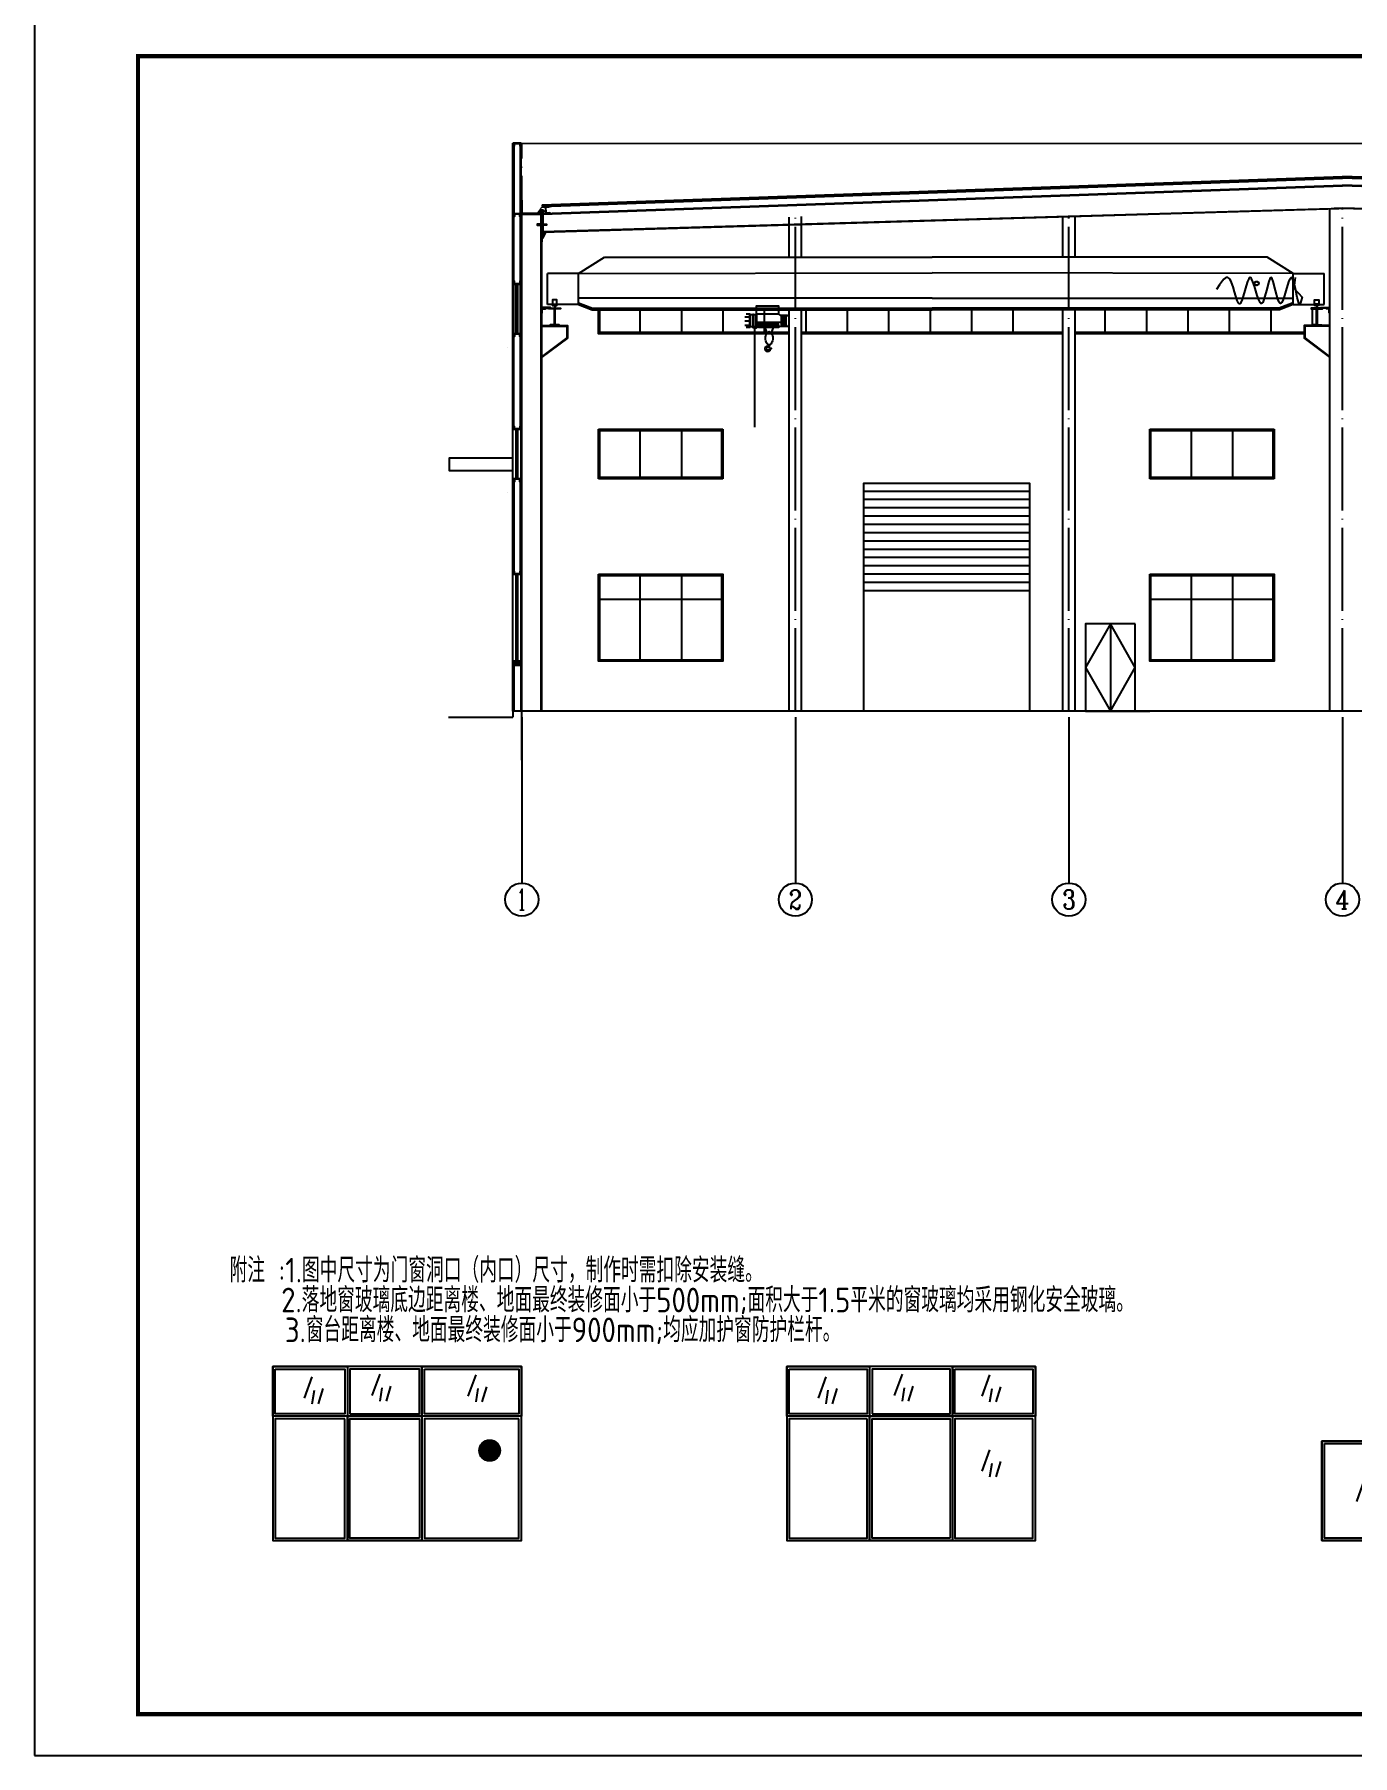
# Model space of a CAD drawing. Extents: x 185245 to 2288779, y -19957 to 815000.
# Drawn here: x 1962998 to 1994803, y 324963 to 366488 of the extents above; entities that cross this region are included whole.
import ezdxf
from ezdxf.enums import TextEntityAlignment as Align

# ---------------------------------------------------------------- set-up
doc = ezdxf.new("R2010")
doc.units = 0
doc.header["$LTSCALE"] = 1000
doc.header["$MEASUREMENT"] = 0
doc.linetypes.add('DOTE', pattern=[2.42, 2, -0.2, 0.02, -0.2])
for name, color, linetype in [('AXIS', 3, 'Continuous'), ('AXIS_TEXT', 7, 'Continuous'), ('DOTE', 1, 'Continuous'), ('JC', 3, 'Continuous'), ('PUB_TITLE', 4, 'Continuous'), ('WALL', 9, 'Continuous'), ('WINDOW', 4, 'Continuous'), ('卫浴', 7, 'Continuous'), ('图层8', 30, 'Continuous'), ('天沟', 6, 'Continuous'), ('窗', 2, 'Continuous'), ('线', 150, 'Continuous'), ('雨棚', 6, 'Continuous')]:
    doc.layers.add(name, color=color, linetype=linetype)
doc.layers.add('钢架', color=7, linetype='Continuous', lineweight=25)
doc.styles.add('_TCH_AXIS', font='COMPLEX', dxfattribs={"bigfont": 'GBCBIG'})
doc.styles.add('COMPLEX', font='COMPLEX')
doc.styles.get("Standard").update_dxf_attribs({"font": 'gbenor.shx', "bigfont": 'gbcbig.shx'})

# ---------------------------------------------------------------- blocks, each defined once
blk = doc.blocks.new('TT')
at = {"layer": '图层8'}
for p, q in [((391101, -82693), (391185, -82686)), ((391114, -82852), (391101, -82693)), ((391105, -82697), (391181, -82691)), ((391117, -82848), (391105, -82697)), ((391197, -82846), (391114, -82852)), ((391193, -82842), (391117, -82848)), ((391181, -82691), (391183, -82713)), ((391183, -82713), (391187, -82713)), ((391183, -82713), (391183, -82713)), ((391185, -82686), (391187, -82713)), ((391191, -82819), (391191, -82819)), ((391191, -82819), (391195, -82819)), ((391191, -82819), (391193, -82842)), ((391195, -82819), (391197, -82846))]:
    blk.add_line(p, q, dxfattribs=at)
blk = doc.blocks.new('L100X80X8')
at = {"color": 6, "ltscale": 0.5}
for p, q in [((0, 0), (0, 320)), ((399, 0), (0, 0)), ((30, 80), (30, 288)), ((375, 30), (80, 30))]:
    blk.add_line(p, q, dxfattribs=at)
for centre, radius, start, end in [((-31, 260), 67.2, 24.71323, 62.48658), ((80, 80), 50, 180, 270), ((352, -13), 48.3, 15.43619, 62.57294)]:
    blk.add_arc(centre, radius, start, end, dxfattribs=at)
blk = doc.blocks.new('fda1')
h = blk.add_hatch(color=1)
edge = h.paths.add_edge_path()
edge.add_arc((1935320, 319805), 126, 0, 360)
at = {"color": 4}
for p, q in [((1933604, 320818), (1933604, 318718)), ((1934504, 320818), (1934504, 318718))]:
    blk.add_line(p, q, dxfattribs=at)
for points in [[(1935704, 320818), (1932704, 320818), (1932704, 318718), (1935704, 318718)], [(1932704, 320818), (1933604, 320818), (1933604, 320218), (1932704, 320218)], [(1932734, 320788), (1933574, 320788), (1933574, 320248), (1932734, 320248)], [(1933604, 320218), (1934504, 320218), (1934504, 320818), (1933604, 320818)], [(1933634, 320248), (1934474, 320248), (1934474, 320788), (1933634, 320788)], [(1934504, 320818), (1935704, 320818), (1935704, 320218), (1934504, 320218)], [(1934534, 320788), (1935674, 320788), (1935674, 320248), (1934534, 320248)], [(1933604, 320218), (1932704, 320218), (1932704, 318718), (1933604, 318718)], [(1933574, 320188), (1932734, 320188), (1932734, 318748), (1933574, 318748)], [(1934504, 318718), (1933604, 318718), (1933604, 320218), (1934504, 320218)], [(1934474, 318748), (1933634, 318748), (1933634, 320188), (1934474, 320188)], [(1935704, 320218), (1934504, 320218), (1934504, 318718), (1935704, 318718)], [(1935674, 320188), (1934534, 320188), (1934534, 318748), (1935674, 318748)]]:
    blk.add_lwpolyline(points, close=True, dxfattribs=at)
blk.add_circle((1935320, 319805, 0), 126)
at = {"layer": 'WINDOW', "color": 0}
for p, q in [((1933087, 320437, 0), (1933181, 320696, 0)), ((1933904, 320468, 0), (1933999, 320727, 0)), ((1934074, 320399, 0), (1934129, 320583, 0)), ((1935062, 320460, 0), (1935156, 320719, 0)), ((1935231, 320391, 0), (1935286, 320575, 0)), ((1933181, 320368, 0), (1933206, 320532, 0)), ((1933256, 320368, 0), (1933311, 320552, 0)), ((1933999, 320399, 0), (1934024, 320563, 0)), ((1935156, 320391, 0), (1935181, 320555, 0))]:
    blk.add_line(p, q, dxfattribs=at)
at = {"layer": '窗', "color": 142}
blk.add_line((1935704, 320218), (1932704, 320218), dxfattribs=at)
blk = doc.blocks.new('fasd3')
at = {"color": 4}
for p, q in [((1940517, 320818), (1940517, 318718)), ((1941517, 320818), (1941517, 318718))]:
    blk.add_line(p, q, dxfattribs=at)
for points in [[(1942517, 320818), (1939517, 320818), (1939517, 318718), (1942517, 318718)], [(1939517, 320818), (1940517, 320818), (1940517, 320218), (1939517, 320218)], [(1939547, 320788), (1940487, 320788), (1940487, 320248), (1939547, 320248)], [(1940517, 320218), (1941517, 320218), (1941517, 320818), (1940517, 320818)], [(1940547, 320248), (1941487, 320248), (1941487, 320788), (1940547, 320788)], [(1941517, 320818), (1942517, 320818), (1942517, 320218), (1941517, 320218)], [(1941547, 320788), (1942487, 320788), (1942487, 320248), (1941547, 320248)], [(1940517, 320218), (1939517, 320218), (1939517, 318718), (1940517, 318718)], [(1940487, 320188), (1939547, 320188), (1939547, 318748), (1940487, 318748)], [(1941517, 318718), (1940517, 318718), (1940517, 320218), (1941517, 320218)], [(1941487, 318748), (1940547, 318748), (1940547, 320188), (1941487, 320188)], [(1942517, 320218), (1941517, 320218), (1941517, 318718), (1942517, 318718)], [(1942487, 320188), (1941547, 320188), (1941547, 318748), (1942487, 318748)]]:
    blk.add_lwpolyline(points, close=True, dxfattribs=at)
at = {"layer": 'WINDOW', "color": 0}
for p, q in [((1939900, 320437, 0), (1939994, 320696, 0)), ((1940817, 320468, 0), (1940912, 320727, 0)), ((1940987, 320399, 0), (1941042, 320583, 0)), ((1941875, 320460, 0), (1941969, 320719, 0)), ((1942044, 320391, 0), (1942099, 320575, 0)), ((1939994, 320368, 0), (1940019, 320532, 0)), ((1940069, 320368, 0), (1940124, 320552, 0)), ((1940912, 320399, 0), (1940937, 320563, 0)), ((1941969, 320391, 0), (1941994, 320555, 0)), ((1941875, 319556, 0), (1941969, 319815, 0)), ((1941969, 319486, 0), (1941994, 319651, 0)), ((1942044, 319486, 0), (1942099, 319671, 0))]:
    blk.add_line(p, q, dxfattribs=at)
at = {"layer": '窗', "color": 142}
blk.add_line((1942517, 320218), (1939517, 320218), dxfattribs=at)
blk = doc.blocks.new('FAS1')
at = {"color": 4}
for p, q in [((1946033, 319920), (1946033, 318720)), ((1947033, 319920), (1947033, 318720))]:
    blk.add_line(p, q, dxfattribs=at)
for points in [[(1945033, 319920), (1946033, 319920), (1946033, 318720), (1945033, 318720)], [(1945063, 319890), (1946003, 319890), (1946003, 318750), (1945063, 318750)], [(1946033, 318720), (1947033, 318720), (1947033, 319920), (1946033, 319920)], [(1946063, 318750), (1947003, 318750), (1947003, 319890), (1946063, 319890)], [(1947033, 319920), (1948033, 319920), (1948033, 318720), (1947033, 318720)], [(1947063, 319890), (1948003, 319890), (1948003, 318750), (1947063, 318750)]]:
    blk.add_lwpolyline(points, close=True, dxfattribs=at)
at = {"layer": 'WINDOW', "color": 0}
for p, q in [((1945453, 319191, 0), (1945547, 319450, 0)), ((1946526, 319241, 0), (1946621, 319500, 0)), ((1946621, 319171, 0), (1946646, 319336, 0)), ((1946696, 319171, 0), (1946751, 319356, 0)), ((1947400, 319254, 0), (1947495, 319512, 0)), ((1947495, 319184, 0), (1947520, 319348, 0)), ((1947570, 319184, 0), (1947624, 319368, 0)), ((1945547, 319121, 0), (1945572, 319286, 0)), ((1945622, 319121, 0), (1945677, 319306, 0))]:
    blk.add_line(p, q, dxfattribs=at)
at = {"layer": '窗', "color": 4}
blk.add_lwpolyline([(1948033, 319920), (1945033, 319920), (1945033, 318720), (1948033, 318720)], close=True, dxfattribs=at)
blk = doc.blocks.new('_AXISO')
blk.add_circle((0, 0), 0.5)
at = {"layer": 'AXIS_TEXT', "style": 'COMPLEX', "width": 1.041667}
blk.add_attdef('A', text='', height=0.56, dxfattribs=at).set_placement((-0.25, -0.28), (0.25, -0.28), align=Align.FIT)

msp = doc.modelspace()

# ---------------------------------------------------------------- hatches: boundary and pattern name
at = {"linetype": 'Continuous'}
h = msp.add_hatch(color=3, dxfattribs=at)
h.paths.add_polyline_path([(1975440.9, 359878), (1975440.9, 359858), (1975430.9, 359858), (1975430.9, 359878)])
h.paths.add_polyline_path([(1975440.9, 359898), (1975440.9, 359878), (1975430.9, 359878), (1975430.9, 359898)])
h.paths.add_polyline_path([(1975430.9, 359898), (1975430.9, 359878), (1975420.9, 359878), (1975420.9, 359898)])
h.paths.add_polyline_path([(1975430.9, 359878), (1975430.9, 359858), (1975420.9, 359858), (1975420.9, 359878)])
h = msp.add_hatch(color=3, dxfattribs=at)
h.paths.add_polyline_path([(1975440.9, 359878), (1975440.9, 359898), (1975430.9, 359898), (1975430.9, 359878)])
h.paths.add_polyline_path([(1975440.9, 359858), (1975440.9, 359878), (1975430.9, 359878), (1975430.9, 359858)])
h.paths.add_polyline_path([(1975430.9, 359858), (1975430.9, 359878), (1975420.9, 359878), (1975420.9, 359858)])
h.paths.add_polyline_path([(1975430.9, 359878), (1975430.9, 359898), (1975420.9, 359898), (1975420.9, 359878)])
h = msp.add_hatch(color=3, dxfattribs=at)
h.paths.add_polyline_path([(1975440.9, 359878), (1975440.9, 359858), (1975430.9, 359858), (1975430.9, 359878)])
h.paths.add_polyline_path([(1975440.9, 359898), (1975440.9, 359878), (1975430.9, 359878), (1975430.9, 359898)])
h.paths.add_polyline_path([(1975430.9, 359898), (1975430.9, 359878), (1975420.9, 359878), (1975420.9, 359898)])
h.paths.add_polyline_path([(1975430.9, 359878), (1975430.9, 359858), (1975420.9, 359858), (1975420.9, 359878)])
h = msp.add_hatch(color=3, dxfattribs=at)
h.paths.add_polyline_path([(1975440.9, 359878), (1975440.9, 359898), (1975430.9, 359898), (1975430.9, 359878)])
h.paths.add_polyline_path([(1975440.9, 359858), (1975440.9, 359878), (1975430.9, 359878), (1975430.9, 359858)])
h.paths.add_polyline_path([(1975430.9, 359858), (1975430.9, 359878), (1975420.9, 359878), (1975420.9, 359858)])
h.paths.add_polyline_path([(1975430.9, 359878), (1975430.9, 359898), (1975420.9, 359898), (1975420.9, 359878)])
h = msp.add_hatch(color=3, dxfattribs=at)
h.paths.add_polyline_path([(1994050.7, 359878), (1994050.7, 359858), (1994060.7, 359858), (1994060.7, 359878)])
h.paths.add_polyline_path([(1994050.7, 359898), (1994050.7, 359878), (1994060.7, 359878), (1994060.7, 359898)])
h.paths.add_polyline_path([(1994060.7, 359898), (1994060.7, 359878), (1994070.7, 359878), (1994070.7, 359898)])
h.paths.add_polyline_path([(1994060.7, 359878), (1994060.7, 359858), (1994070.7, 359858), (1994070.7, 359878)])
h = msp.add_hatch(color=3, dxfattribs=at)
h.paths.add_polyline_path([(1994050.7, 359878), (1994050.7, 359898), (1994060.7, 359898), (1994060.7, 359878)])
h.paths.add_polyline_path([(1994050.7, 359858), (1994050.7, 359878), (1994060.7, 359878), (1994060.7, 359858)])
h.paths.add_polyline_path([(1994060.7, 359858), (1994060.7, 359878), (1994070.7, 359878), (1994070.7, 359858)])
h.paths.add_polyline_path([(1994060.7, 359878), (1994060.7, 359898), (1994070.7, 359898), (1994070.7, 359878)])
h = msp.add_hatch(color=3, dxfattribs=at)
h.paths.add_polyline_path([(1994050.7, 359878), (1994050.7, 359858), (1994060.7, 359858), (1994060.7, 359878)])
h.paths.add_polyline_path([(1994050.7, 359898), (1994050.7, 359878), (1994060.7, 359878), (1994060.7, 359898)])
h.paths.add_polyline_path([(1994060.7, 359898), (1994060.7, 359878), (1994070.7, 359878), (1994070.7, 359898)])
h.paths.add_polyline_path([(1994060.7, 359878), (1994060.7, 359858), (1994070.7, 359858), (1994070.7, 359878)])
h = msp.add_hatch(color=3, dxfattribs=at)
h.paths.add_polyline_path([(1994050.7, 359878), (1994050.7, 359898), (1994060.7, 359898), (1994060.7, 359878)])
h.paths.add_polyline_path([(1994050.7, 359858), (1994050.7, 359878), (1994060.7, 359878), (1994060.7, 359858)])
h.paths.add_polyline_path([(1994060.7, 359858), (1994060.7, 359878), (1994070.7, 359878), (1994070.7, 359858)])
h.paths.add_polyline_path([(1994060.7, 359878), (1994060.7, 359898), (1994070.7, 359898), (1994070.7, 359878)])
msp.add_hatch(color=256).paths.add_polyline_path([(1974542.8, 351364), (1974742.8, 351364), (1974742.8, 351263.3), (1974542.8, 351263.3)])
at = {"layer": '线'}
h = msp.add_hatch(color=0, dxfattribs=at)
h.paths.add_polyline_path([(1975242.8, 362202.8), (1975242.8, 362214.8), (1975222.8, 362214.8), (1975222.8, 362202.8)])
h.paths.add_polyline_path([(1975262.8, 362202.8), (1975262.8, 362214.8), (1975242.8, 362214.8), (1975242.8, 362202.8)])
h.paths.add_polyline_path([(1975242.8, 362202.8), (1975242.8, 362190.9), (1975262.8, 362190.9), (1975262.8, 362202.8)])
h.paths.add_polyline_path([(1975242.8, 362190.9), (1975242.8, 362202.8), (1975222.8, 362202.8), (1975222.8, 362190.9)])
h = msp.add_hatch(color=0, dxfattribs=at)
h.paths.add_polyline_path([(1975242.8, 362080), (1975242.8, 362092), (1975222.8, 362092), (1975222.8, 362080)])
h.paths.add_polyline_path([(1975262.8, 362080), (1975262.8, 362092), (1975242.8, 362092), (1975242.8, 362080)])
h.paths.add_polyline_path([(1975242.8, 362080), (1975242.8, 362068.1), (1975262.8, 362068.1), (1975262.8, 362080)])
h.paths.add_polyline_path([(1975242.8, 362068.1), (1975242.8, 362080), (1975222.8, 362080), (1975222.8, 362068.1)])
h = msp.add_hatch(color=0, dxfattribs=at)
h.paths.add_polyline_path([(1975242.8, 361925.8), (1975242.8, 361937.7), (1975222.8, 361937.7), (1975222.8, 361925.8)])
h.paths.add_polyline_path([(1975262.8, 361925.8), (1975262.8, 361937.7), (1975242.8, 361937.7), (1975242.8, 361925.8)])
h.paths.add_polyline_path([(1975242.8, 361925.8), (1975242.8, 361913.8), (1975262.8, 361913.8), (1975262.8, 361925.8)])
h.paths.add_polyline_path([(1975242.8, 361913.8), (1975242.8, 361925.8), (1975222.8, 361925.8), (1975222.8, 361913.8)])
h = msp.add_hatch(color=0, dxfattribs=at)
h.paths.add_polyline_path([(1975242.8, 361780.7), (1975242.8, 361792.7), (1975222.8, 361792.7), (1975222.8, 361780.7)])
h.paths.add_polyline_path([(1975262.8, 361780.7), (1975262.8, 361792.7), (1975242.8, 361792.7), (1975242.8, 361780.7)])
h.paths.add_polyline_path([(1975242.8, 361780.7), (1975242.8, 361768.8), (1975262.8, 361768.8), (1975262.8, 361780.7)])
h.paths.add_polyline_path([(1975242.8, 361768.8), (1975242.8, 361780.7), (1975222.8, 361780.7), (1975222.8, 361768.8)])
h = msp.add_hatch(color=0, dxfattribs=at)
h.paths.add_polyline_path([(1975242.8, 361625), (1975242.8, 361637), (1975222.8, 361637), (1975222.8, 361625)])
h.paths.add_polyline_path([(1975262.8, 361625), (1975262.8, 361637), (1975242.8, 361637), (1975242.8, 361625)])
h.paths.add_polyline_path([(1975242.8, 361625), (1975242.8, 361613), (1975262.8, 361613), (1975262.8, 361625)])
h.paths.add_polyline_path([(1975242.8, 361613), (1975242.8, 361625), (1975222.8, 361625), (1975222.8, 361613)])

# ---------------------------------------------------------------- linework, layer by layer
for p, q in [((1975247.7, 362375.5), (1994557.8, 363060)), ((1975250.6, 362335.6), (1994557.8, 363019.9)), ((2013867.9, 362371), (1994557.8, 363060)), ((2013867.9, 362331), (1994557.8, 363019.9)), ((1975262.8, 362166), (1994557.8, 362849.5)), ((1975263.9, 362151.1), (1994557.8, 362834.4)), ((2013852.8, 362147), (1994557.8, 362849.5)), ((2013852.8, 362132), (1994557.8, 362834.4)), ((1975261.6, 361729.5), (1994557.8, 362298.4)), ((1975262.8, 361714.6), (1994747.7, 362292.8)), ((2013852.8, 361697.9), (1994367.9, 362292.8)), ((2013852.8, 361713), (1994557.8, 362298.4)), ((1976124, 360722), (1976752.4, 361116.4)), ((1976752.4, 361116.4), (1984657.8, 361116.6)), ((1992739.2, 361116.4), (1984657.8, 361116.6)), ((1993367.6, 360722), (1992739.2, 361116.4)), ((1976124, 360722), (1975377.2, 360722)), ((1976124, 360722), (1984657.8, 360731.8)), ((1993367.6, 360722), (1984657.8, 360731.8)), ((1993367.6, 360722), (1994114.4, 360722)), ((1975500.7, 359968), (1975377.2, 359968)), ((1975430.9, 359860), (1975430.9, 359896)), ((1976124, 359968), (1975606.3, 359968)), ((1976124, 360009.8), (1976461.2, 359879.6)), ((1976124, 359968), (1976455.2, 359839.6)), ((1976455.2, 359839.6), (1984657.8, 359839.8)), ((1976461.2, 359879.6), (1984657.8, 359879.8)), ((1993030.4, 359879.6), (1984657.8, 359879.8)), ((1993036.4, 359839.6), (1984657.8, 359839.8)), ((1993367.6, 360009.8), (1993030.4, 359879.6)), ((1993367.6, 359968), (1993036.4, 359839.6)), ((1993367.6, 359968), (1993885.3, 359968)), ((1993990.9, 359968), (1994114.4, 359968)), ((1994060.7, 359860), (1994060.7, 359896))]:
    msp.add_line(p, q)
at = {"color": 7}
for p, q in [((1975377.2, 359968), (1975377.2, 360722)), ((1976124, 359968), (1976124, 360722)), ((1993367.6, 359968), (1993367.6, 360722)), ((1994114.4, 359968), (1994114.4, 360722)), ((1984657.8, 360125.8), (1976124, 360125.8)), ((1984657.8, 360125.8), (1993367.6, 360125.8)), ((1975525.3, 359980.5), (1975581.6, 359980.5)), ((1975525.3, 359945.8), (1975525.3, 359980.5)), ((1975530.9, 359958.4), (1975530.9, 359980.5)), ((1975533.2, 359961.1), (1975530.9, 359958.4)), ((1975530.9, 359958.4), (1975532.4, 359955.3)), ((1975532.4, 359955.3), (1975543.8, 359954.8)), ((1975533.2, 359961.1), (1975547.9, 359966.7)), ((1975535.3, 359891.6), (1975533.2, 359888)), ((1975533.2, 359888), (1975573.2, 359888)), ((1975548.7, 359893.7), (1975535.3, 359891.6)), ((1975543.8, 359954.8), (1975550.2, 359953)), ((1975547.9, 359966.7), (1975553.5, 359968)), ((1975550.7, 359897.5), (1975548.7, 359893.7)), ((1975550.2, 359953), (1975550.7, 359947.5)), ((1975550.7, 359947.5), (1975550.7, 359897.5)), ((1975554, 359968), (1975554, 359980.5)), ((1975559.5, 359966.7), (1975554, 359968)), ((1975556.2, 359953), (1975555.7, 359947.5)), ((1975555.7, 359947.5), (1975555.8, 359897.5)), ((1975555.8, 359897.5), (1975557.8, 359893.7)), ((1975562.6, 359954.8), (1975556.2, 359953)), ((1975557.8, 359893.7), (1975571.2, 359891.6)), ((1975573.2, 359961.1), (1975559.5, 359966.7)), ((1975574, 359955.3), (1975562.6, 359954.8)), ((1975571.2, 359891.6), (1975573.2, 359888)), ((1975573.2, 359961.1), (1975575.5, 359958.4)), ((1975575.5, 359958.4), (1975574, 359955.3)), ((1975575.5, 359958.4), (1975575.5, 359980.5)), ((1975581.6, 359945.8), (1975581.6, 359980.5)), ((1980136.5, 359678.2), (1980252.5, 359678.2)), ((1980264.7, 359735.8), (1980170.3, 359735.8)), ((1980252.5, 359735.8), (1980252.5, 359415.6)), ((1980264.7, 359735.8), (1980264.7, 359415.6)), ((1980328.1, 359718.7), (1980264.7, 359718.7)), ((1980328.1, 359725.6), (1980328.1, 359425.9)), ((1980348.6, 359725.6), (1980348.6, 359425.9)), ((1980401.7, 359718.7), (1980348.6, 359718.7)), ((1980401.7, 359735.8), (1980401.7, 359415.6)), ((1980951.7, 359735.8), (1980401.7, 359735.8)), ((1980422.2, 359735.8), (1980422.2, 359415.6)), ((1980951.7, 359735.8), (1981000.8, 359702.8)), ((1981166.6, 359702.8), (1981000.8, 359702.8)), ((1981125.8, 359685), (1981000.8, 359685)), ((1981125.8, 359653.7), (1981000.8, 359653.7)), ((1981125.8, 359617.7), (1981000.8, 359617.7)), ((1981125.8, 359702.8), (1981125.8, 359448.7)), ((1981205, 359487.1), (1981205, 359664.4)), ((1993966.3, 359980.5), (1993910, 359980.5)), ((1993910, 359945.8), (1993910, 359980.5)), ((1993916.1, 359958.4), (1993916.1, 359980.5)), ((1993918.4, 359961.1), (1993916.1, 359958.4)), ((1993916.1, 359958.4), (1993917.6, 359955.3)), ((1993917.6, 359955.3), (1993929, 359954.8)), ((1993918.4, 359961.1), (1993932.1, 359966.7)), ((1993920.4, 359891.6), (1993918.4, 359888)), ((1993958.4, 359888), (1993918.4, 359888)), ((1993933.8, 359893.7), (1993920.4, 359891.6)), ((1993929, 359954.8), (1993935.4, 359953)), ((1993932.1, 359966.7), (1993937.6, 359968)), ((1993935.9, 359897.5), (1993933.8, 359893.7)), ((1993935.4, 359953), (1993935.9, 359947.5)), ((1993935.9, 359947.5), (1993935.9, 359897.5)), ((1993937.6, 359968), (1993937.6, 359980.5)), ((1993943.7, 359966.7), (1993938.1, 359968)), ((1993941.4, 359953), (1993940.9, 359947.5)), ((1993940.9, 359947.5), (1993940.9, 359897.5)), ((1993940.9, 359897.5), (1993942.9, 359893.7)), ((1993947.8, 359954.8), (1993941.4, 359953)), ((1993942.9, 359893.7), (1993956.4, 359891.6)), ((1993958.4, 359961.1), (1993943.7, 359966.7)), ((1993959.2, 359955.3), (1993947.8, 359954.8)), ((1993956.4, 359891.6), (1993958.4, 359888)), ((1993958.4, 359961.1), (1993960.7, 359958.4)), ((1993960.7, 359958.4), (1993959.2, 359955.3)), ((1993960.7, 359958.4), (1993960.7, 359980.5)), ((1993966.3, 359945.8), (1993966.3, 359980.5)), ((1980136.5, 359575.7), (1980252.5, 359575.7)), ((1980136.5, 359473.2), (1980252.5, 359473.2)), ((1980264.7, 359415.6), (1980170.3, 359415.6)), ((1980328.1, 359432.8), (1980264.7, 359432.8)), ((1980401.7, 359432.8), (1980348.6, 359432.8)), ((1981000.8, 359538.1), (1980422.2, 359538.1)), ((1980471.3, 359415.6), (1980422.2, 359448.7)), ((1980951.7, 359415.6), (1980471.3, 359415.6)), ((1980951.7, 359415.6), (1981000.8, 359448.7)), ((1981125.8, 359600.5), (1981000.8, 359600.5)), ((1981125.8, 359559.8), (1981000.8, 359559.8)), ((1981125.8, 359523.8), (1981000.8, 359523.8)), ((1981125.8, 359506.6), (1981000.8, 359506.6)), ((1981125.8, 359465.9), (1981000.8, 359465.9)), ((1981000.8, 359448.7), (1981166.6, 359448.7))]:
    msp.add_line(p, q, dxfattribs=at)
at = {"color": 3}
for p, q in [((1975430.9, 359847.7), (1975430.9, 359908.3)), ((1975430.9, 359908.3), (1975430.9, 359847.7)), ((1975430.9, 359847.7), (1975430.9, 359908.3)), ((1975430.9, 359908.3), (1975430.9, 359847.7)), ((1994060.7, 359847.7), (1994060.7, 359908.3)), ((1994060.7, 359908.3), (1994060.7, 359847.7)), ((1994060.7, 359847.7), (1994060.7, 359908.3)), ((1994060.7, 359908.3), (1994060.7, 359847.7))]:
    msp.add_line(p, q, dxfattribs=at)
at = {"color": 5}
for p, q in [((1980375.1, 359432.8), (1980375.1, 357008.9)), ((1980625, 359415.6), (1980671.4, 359285.9)), ((1980822.8, 359415.6), (1980776.3, 359285.9))]:
    msp.add_line(p, q, dxfattribs=at)
for points in [[(1975247.7, 362375.5), (1975250.6, 362335.6)], [(1975242.8, 359449), (1975841.9, 359449), (1975841.9, 359169.2), (1975233.8, 358712.2)], [(1975242.8, 359464), (1975856.9, 359464), (1975856.9, 359161.7), (1975242.8, 358700.2)], [(1994248.8, 359464), (1993634.7, 359464), (1993634.7, 359161.7), (1994248.8, 358700.2)], [(1994248.8, 359449), (1993649.7, 359449), (1993649.7, 359169.2), (1994257.8, 358712.2)], [(1988357.8, 350164), (1989907.8, 350164)]]:
    msp.add_lwpolyline(points)
msp.add_lwpolyline([(1993416.9, 360620.2), (1993381.4, 360363.7), (1993583.6, 360148.2), (1993565.2, 360068.6), (1993546.6, 360014.7), (1993537.1, 359999), (1993527.5, 359991.6), (1993517.8, 359993.1), (1993508, 360004.3), (1993487.7, 360056.5), (1993466.7, 360139.3), (1993422.3, 360349.7), (1993398.6, 360453.8), (1993373.8, 360541.4), (1993347.8, 360600.8), (1993334.3, 360616.2), (1993320.5, 360620.2), (1993305.6, 360611), (1993290.3, 360589.5), (1993258.9, 360516.6), (1993193.5, 360301.5), (1993160.2, 360188.3), (1993126.9, 360090.4), (1993093.9, 360022.2), (1993077.7, 360003.8), (1993061.7, 359998.3), (1993046.2, 360006.6), (1993030.9, 360027.2), (1993000.9, 360098.6), (1992943.1, 360311.7), (1992887.5, 360523.5), (1992860.1, 360593.4), (1992846.5, 360613.1), (1992833, 360620.2), (1992819.3, 360613.5), (1992805.7, 360594), (1992778.3, 360524), (1992722.7, 360310.2), (1992665.1, 360094.4), (1992635.2, 360021.9), (1992619.9, 360000.8), (1992604.3, 359992.3), (1992588.1, 359997.8), (1992571.6, 360016.5), (1992537.9, 360086), (1992503.6, 360186), (1992468.8, 360301.4), (1992433.8, 360417.5), (1992398.9, 360519.3), (1992364.2, 360591.8), (1992347, 360612.5), (1992329.9, 360620.2), (1992313.2, 360613.9), (1992296.6, 360594.8), (1992264, 360525.3), (1992232, 360426.1), (1992200.6, 360311.6), (1992139.6, 360093.7), (1992109.9, 360019), (1992095.3, 359996.5), (1992080.7, 359986.3), (1992066, 359989.8), (1992051.2, 360006.2), (1992021.4, 360071.1), (1991957.7, 360279.5), (1991922.3, 360395.2), (1991883.3, 360499.8), (1991862.3, 360543.7), (1991840.1, 360579.5), (1991816.7, 360605.6), (1991791.8, 360620.2), (1991762.1, 360621.5), (1991730.7, 360607.9), (1991697.9, 360581.7), (1991663.9, 360544.9), (1991593.4, 360448.1), (1991521.1, 360334.4)], dxfattribs=at)
at = {"color": 7}
for points in [[(1975581.6, 359945.8), (1975606.3, 359945.8), (1975606.3, 360084), (1975500.7, 360084), (1975500.7, 359945.8), (1975525.3, 359945.8)], [(1993910, 359945.8), (1993885.3, 359945.8), (1993885.3, 360084), (1993990.9, 360084), (1993990.9, 359945.8), (1993966.3, 359945.8)], [(1980715.9, 358998.9), (1980708.7, 358973), (1980679.7, 358962.1), (1980651.3, 358957.7), (1980631, 358940.3), (1980624.5, 358902.6), (1980631, 358868.5), (1980650.6, 358846.7), (1980685.5, 358840.2), (1980727.6, 358847.4), (1980750.1, 358864.8), (1980754.5, 358897.5), (1980779.9, 358912), (1980765.4, 358912.7), (1980748.7, 358909.8), (1980737.8, 358896.8), (1980736.3, 358877.9), (1980717.4, 358870.6), (1980690.6, 358867), (1980657.9, 358876.4), (1980653.5, 358899.7), (1980659.3, 358922.2), (1980678.2, 358933.1), (1980713.1, 358943.2), (1980733.4, 358952.7), (1980742.2, 359001.8)]]:
    msp.add_lwpolyline(points, dxfattribs=at)
msp.add_lwpolyline([(1980951.7, 359735.8), (1980422.2, 359735.8), (1980422.2, 359939), (1980951.7, 359939)], close=True, dxfattribs=at)
at = {"color": 5}
msp.add_lwpolyline([(1980723.9, 358998.3), (1980706.6, 359001.3), (1980690.1, 359010.4), (1980674.8, 359025.1), (1980661.4, 359045), (1980650.4, 359069.1), (1980642.2, 359096.7), (1980637.2, 359126.6), (1980635.5, 359157.7), (1980637.2, 359188.8), (1980642.2, 359218.7), (1980650.4, 359246.2), (1980661.4, 359270.4), (1980674.8, 359290.2), (1980690.1, 359304.9), (1980706.6, 359314), (1980723.9, 359317.1), (1980741.1, 359314), (1980757.7, 359304.9), (1980773, 359290.2), (1980786.4, 359270.4), (1980797.4, 359246.2), (1980805.5, 359218.7), (1980810.6, 359188.8), (1980812.3, 359157.7), (1980810.6, 359126.6), (1980805.5, 359096.7), (1980797.4, 359069.1), (1980786.4, 359045), (1980773, 359025.1), (1980757.7, 359010.4), (1980741.1, 359001.3)], close=True, dxfattribs=at)
at = {"color": 7}
for radius in [48, 45.2]:
    msp.add_circle((1992489.8, 360480.7), radius, dxfattribs=at)
for centre, radius, start, end in [((1980338.3, 359725.6), 10.2, 0, 180), ((1981166.6, 359664.4), 38.4, 0, 90), ((1980338.3, 359425.9), 10.2, 180, 0), ((1980411.9, 359415.6), 10.2, 180, 0), ((1981166.6, 359487.1), 38.4, 270, 0)]:
    msp.add_arc(centre, radius, start, end, dxfattribs=at)
at = {"color": 5}
for centre, start, end in [((1980593.1, 359553.7), 197.52281, 230.40174), ((1980636.1, 359553.7), 185.00625, 230.40174), ((1980679.1, 359553.7), 185.00625, 230.40174), ((1980722.1, 359553.7), 185.00625, 230.40174), ((1980765.1, 359553.7), 185.00625, 230.40174), ((1980808.1, 359553.7), 185.00625, 230.40174), ((1980851, 359553.7), 185.00625, 230.40174), ((1980894, 359553.7), 185.00625, 230.40174), ((1980937, 359553.7), 185.00625, 230.40174), ((1980980, 359553.7), 185.00625, 230.40174), ((1981023, 359553.7), 185.00625, 230.40174), ((1981066, 359553.7), 185.00625, 230.40174), ((1981109, 359553.7), 185.00625, 222.5303)]:
    msp.add_arc(centre, 179.3, start, end, dxfattribs=at)
at = {"layer": 'AXIS'}
for p, q in [((1974757.8, 350014), (1974757.8, 346014)), ((1981357.8, 350014), (1981357.8, 346014)), ((1987957.8, 350014), (1987957.8, 346014)), ((1994557.8, 350014), (1994557.8, 346014))]:
    msp.add_line(p, q, dxfattribs=at)
at = {"layer": 'DOTE', "color": 252}
msp.add_line((1974742.8, 350164), (1974742.8, 363864), dxfattribs=at)
at = {"layer": 'DOTE', "color": 252, "linetype": 'DOTE'}
for p, q in [((1974742.8, 350714), (1974742.8, 363864)), ((1974757.8, 348976.8), (1974757.8, 363864))]:
    msp.add_line(p, q, dxfattribs=at)
at = {"layer": 'DOTE', "color": 25, "linetype": 'DOTE'}
for p, q in [((1994557.8, 350164), (1994557.8, 362287.2)), ((1974757.8, 350164), (1974757.8, 361684.5)), ((1981357.8, 350164), (1981357.8, 362085.7)), ((1987957.8, 350164), (1987957.8, 362085.7))]:
    msp.add_line(p, q, dxfattribs=at)
at = {"layer": 'DOTE', "color": 252}
msp.add_lwpolyline([(1974742.8, 363864), (2014372.8, 363859.6)], dxfattribs=at)
at = {"layer": 'PUB_TITLE', "elevation": 0}
msp.add_lwpolyline([(1962998, 324962.7), (2037298, 324962.7), (2037298, 366962.7), (1962998, 366962.7)], close=True, dxfattribs=at)
at = {"layer": 'PUB_TITLE', "const_width": 100, "elevation": 0}
msp.add_lwpolyline([(1965498, 325962.7), (2036298, 325962.7), (2036298, 365962.7), (1965498, 365962.7)], close=True, dxfattribs=at)
at = {"layer": 'WALL', "color": 251}
for p, q in [((1974418.4, 358934), (1974418.4, 358934)), ((1974418.4, 355434), (1974418.4, 355434))]:
    msp.add_line(p, q, dxfattribs=at)
at = {"layer": '卫浴'}
for p, q in [((1975560.8, 359480), (1975661.3, 359480)), ((1993930.8, 359480), (1993830.3, 359480))]:
    msp.add_line(p, q, dxfattribs=at)
for points in [[(1975242.8, 359880), (1975453, 359880), (1975453, 359896), (1975242.8, 359896)], [(1975411.1, 359880), (1975691.3, 359880), (1975691.3, 359864), (1975411.1, 359864)], [(1975541.8, 359480), (1975560.8, 359480), (1975560.8, 359864), (1975541.8, 359864)], [(1994080.5, 359880), (1993800.3, 359880), (1993800.3, 359864), (1994080.5, 359864)], [(1993949.8, 359480), (1993930.8, 359480), (1993930.8, 359864), (1993949.8, 359864)], [(1994248.8, 359880), (1994038.6, 359880), (1994038.6, 359896), (1994248.8, 359896)], [(1975441.1, 359464), (1975661.3, 359464), (1975661.3, 359480), (1975441.1, 359480)], [(1994050.5, 359464), (1993830.3, 359464), (1993830.3, 359480), (1994050.5, 359480)]]:
    msp.add_lwpolyline(points, close=True, dxfattribs=at)
at = {"layer": '天沟', "const_width": 30}
msp.add_lwpolyline([(1974741.2, 362481.6), (1974769, 362480.4), (1974769, 362178.9), (1975134.9, 362178.9), (1975233.6, 362312.9), (1975328.3, 362320.8)], dxfattribs=at)
at = {"layer": '窗'}
for p, q in [((1974622.8, 359264), (1974622.8, 360464)), ((1974662.8, 359264), (1974662.8, 360464)), ((1974622.8, 355764), (1974622.8, 356964)), ((1974662.8, 355764), (1974662.8, 356964)), ((1974622.8, 351364), (1974622.8, 353464)), ((1974662.8, 351364), (1974662.8, 353464))]:
    msp.add_line(p, q, dxfattribs=at)
at = {"layer": '窗', "color": 4}
msp.add_line((1976607.8, 355764), (1976607.8, 356964), dxfattribs=at)
at = {"layer": '窗'}
for points in [[(1974542.8, 360464), (1974742.8, 360464), (1974742.8, 359264), (1974542.8, 359264)], [(1974542.8, 356964), (1974742.8, 356964), (1974742.8, 355764), (1974542.8, 355764)], [(1974542.8, 353464), (1974742.8, 353464), (1974742.8, 351364), (1974542.8, 351364)]]:
    msp.add_lwpolyline(points, close=True, dxfattribs=at)
at = {"layer": '线'}
for p, q in [((1974542.8, 350164), (1974542.8, 363864)), ((1974742.8, 363864), (1974542.8, 363864)), ((1974742.8, 351164), (1974742.8, 363864)), ((1974542.8, 362164), (1974742.8, 362164)), ((1980607.8, 359839.7), (1980607.8, 359294))]:
    msp.add_line(p, q, dxfattribs=at)
at = {"layer": '线', "color": 252}
for p, q in [((1977607.8, 359839.6), (1977607.8, 359294)), ((1978607.8, 359839.6), (1978607.8, 359294)), ((1979607.8, 359839.7), (1979607.8, 359294)), ((1981607.8, 359839.7), (1981607.8, 359294)), ((1982607.8, 359839.7), (1982607.8, 359294)), ((1983607.8, 359839.8), (1983607.8, 359294)), ((1984607.8, 359839.8), (1984607.8, 359294)), ((1985607.8, 359839.8), (1985607.8, 359294)), ((1986607.8, 359839.8), (1986607.8, 359294)), ((1988827.8, 359839.9), (1988827.8, 359294)), ((1989827.8, 359839.9), (1989827.8, 359294)), ((1990827.8, 359839.9), (1990827.8, 359294)), ((1991827.8, 359839.9), (1991827.8, 359294)), ((1992827.8, 359840), (1992827.8, 359294)), ((1993827.8, 359840), (1993827.8, 359449))]:
    msp.add_line(p, q, dxfattribs=at)
for points in [[(1981207.8, 359264), (1976607.8, 359264), (1976607.8, 359839.6)], [(1981207.8, 359294), (1976637.8, 359294), (1976637.8, 359839.6)], [(1987807.8, 359294), (1981507.8, 359294)], [(1987807.8, 359264), (1981507.8, 359264)], [(1993649.7, 359294), (1988107.8, 359294)], [(1993649.7, 359264), (1988107.8, 359264)]]:
    msp.add_lwpolyline(points, dxfattribs=at)
at = {"layer": '线'}
msp.add_lwpolyline([(1974542.8, 351364), (1974742.8, 351364), (1974742.8, 351263.3), (1974542.8, 351263.3)], close=True, dxfattribs=at)
at = {"layer": '钢架', "color": 0}
for p, q in [((1974567.8, 363796.1), (1974567.8, 362164)), ((1974717.8, 363796.1), (1974717.8, 362164)), ((1974567.8, 357032), (1974567.8, 362164)), ((1974717.8, 362164), (1974717.8, 357032)), ((1974567.8, 355764), (1974567.8, 353464)), ((1974717.8, 355764), (1974717.8, 353532)), ((1974567.8, 351364), (1974567.8, 350164))]:
    msp.add_line(p, q, dxfattribs=at)
at = {"layer": '钢架'}
for p, q in [((1974742.8, 362164), (1975222.8, 362164)), ((1974742.8, 362149), (1975222.8, 362149)), ((1974757.8, 350164), (1974757.8, 362164)), ((1975222.8, 362254), (1975155.6, 362164)), ((1975202.8, 362202.8), (1975282.8, 362202.8)), ((1975242.8, 350164), (1975242.8, 362254)), ((1975262.8, 362254), (1975350.9, 362172.7)), ((1975202.8, 362080), (1975282.8, 362080)), ((1975202.8, 361925.8), (1975282.8, 361925.8)), ((1975202.8, 361780.7), (1975282.8, 361780.7)), ((1975262.8, 361574), (1975348.5, 361721.4)), ((1975227.8, 350164), (1975227.8, 361484)), ((1975227.8, 350164), (1975227.8, 357049))]:
    msp.add_line(p, q, dxfattribs=at)
at = {"layer": '钢架', "color": 252}
for p, q in [((1994257.8, 350164), (1994257.8, 362278.3)), ((1981207.8, 361116.5), (1981207.8, 362076.7)), ((1981507.8, 361116.6), (1981507.8, 362094.7)), ((1987807.8, 361116.6), (1987807.8, 362094.7)), ((1988107.8, 361116.6), (1988107.8, 362076.7)), ((1981207.8, 350164), (1981207.8, 359839.7)), ((1981507.8, 350164), (1981507.8, 359839.7)), ((1987807.8, 350164), (1987807.8, 359839.7)), ((1988107.8, 350164), (1988107.8, 359839.7)), ((1976607.8, 356964), (1979607.8, 356964)), ((1976637.8, 356934), (1979577.8, 356934)), ((1976637.8, 355794), (1976637.8, 356934)), ((1977607.8, 356934), (1977607.8, 355794)), ((1978607.8, 356934), (1978607.8, 355794)), ((1979577.8, 356934), (1979577.8, 355794)), ((1979607.8, 356964), (1979607.8, 355764)), ((1989907.8, 356964), (1992907.8, 356964)), ((1989907.8, 355764), (1989907.8, 356964)), ((1989937.8, 356934), (1992877.8, 356934)), ((1989937.8, 355794), (1989937.8, 356934)), ((1990907.8, 356934), (1990907.8, 355794)), ((1991907.8, 356934), (1991907.8, 355794)), ((1992877.8, 356934), (1992877.8, 355794)), ((1992907.8, 356964), (1992907.8, 355764)), ((1981207.8, 350164), (1981207.8, 356539.7)), ((1981507.8, 350164), (1981507.8, 356539.7)), ((1987807.8, 350164), (1987807.8, 356539.7)), ((1988107.8, 350164), (1988107.8, 356539.7)), ((1979607.8, 355764), (1976607.8, 355764)), ((1979577.8, 355794), (1976637.8, 355794)), ((1992907.8, 355764), (1989907.8, 355764)), ((1992877.8, 355794), (1989937.8, 355794)), ((1977607.8, 353434), (1977607.8, 351394)), ((1978607.8, 353434), (1978607.8, 351394)), ((1990907.8, 353434), (1990907.8, 351394)), ((1991907.8, 353434), (1991907.8, 351394)), ((1976637.8, 352864), (1979577.8, 352864)), ((1989937.8, 352864), (1992877.8, 352864))]:
    msp.add_line(p, q, dxfattribs=at)
at = {"layer": '钢架', "color": 0}
for points in [[(1974717.8, 363796.1), (1974717.8, 363864), (1974567.8, 363864), (1974567.8, 363796.1), (1974577.8, 363796.1), (1974577.8, 363854), (1974707.8, 363854), (1974707.8, 363796.1), (1974717.8, 363796.1)], [(1974567.8, 362096.1), (1974567.8, 362164), (1974717.8, 362164), (1974717.8, 362096.1), (1974707.8, 362096.1), (1974707.8, 362154), (1974577.8, 362154), (1974577.8, 362096.1), (1974567.8, 362096.1)], [(1974567.8, 360532), (1974567.8, 360464), (1974717.8, 360464), (1974717.8, 360532), (1974707.8, 360532), (1974707.8, 360474), (1974577.8, 360474), (1974577.8, 360532), (1974567.8, 360532)], [(1974567.8, 359196.1), (1974567.8, 359264), (1974717.8, 359264), (1974717.8, 359196.1), (1974707.8, 359196.1), (1974707.8, 359254), (1974577.8, 359254), (1974577.8, 359196.1), (1974567.8, 359196.1)], [(1974567.8, 357032), (1974567.8, 356964), (1974717.8, 356964), (1974717.8, 357032), (1974707.8, 357032), (1974707.8, 356974), (1974577.8, 356974), (1974577.8, 357032), (1974567.8, 357032)], [(1974567.8, 355696.1), (1974567.8, 355764), (1974717.8, 355764), (1974717.8, 355696.1), (1974707.8, 355696.1), (1974707.8, 355754), (1974577.8, 355754), (1974577.8, 355696.1), (1974567.8, 355696.1)], [(1974567.8, 353532), (1974567.8, 353464), (1974717.8, 353464), (1974717.8, 353532), (1974707.8, 353532), (1974707.8, 353474), (1974577.8, 353474), (1974577.8, 353532), (1974567.8, 353532)]]:
    msp.add_lwpolyline(points, dxfattribs=at)
at = {"layer": '钢架'}
for points in [[(1975222.8, 362254), (1975242.8, 362254), (1975242.8, 361484), (1975222.8, 361484)], [(1975222.8, 362214.8), (1975262.8, 362214.8), (1975262.8, 362190.9), (1975222.8, 362190.9)], [(1975242.8, 362254), (1975262.8, 362254), (1975262.8, 361574), (1975242.8, 361574)], [(1975222.8, 361905.9), (1975128.8, 361905.9), (1975128.8, 361885), (1975222.8, 361885)], [(1975222.8, 362092), (1975262.8, 362092), (1975262.8, 362068.1), (1975222.8, 362068.1)], [(1975222.8, 361937.7), (1975262.8, 361937.7), (1975262.8, 361913.8), (1975222.8, 361913.8)], [(1975222.8, 361792.7), (1975262.8, 361792.7), (1975262.8, 361768.8), (1975222.8, 361768.8)], [(1975262.8, 361905.9), (1975356.8, 361905.9), (1975356.8, 361885), (1975262.8, 361885)], [(1975222.8, 361637), (1975262.8, 361637), (1975262.8, 361613), (1975222.8, 361613)]]:
    msp.add_lwpolyline(points, close=True, dxfattribs=at)
at = {"layer": '钢架', "color": 252}
for points in [[(1987007.8, 350164), (1983007.8, 350164), (1983007.8, 355664), (1987007.8, 355664)], [(1976607.8, 353464), (1979607.8, 353464), (1979607.8, 351364), (1976607.8, 351364)], [(1976637.8, 353434), (1979577.8, 353434), (1979577.8, 351394), (1976637.8, 351394)], [(1989907.8, 353464), (1992907.8, 353464), (1992907.8, 351364), (1989907.8, 351364)], [(1989937.8, 353434), (1992877.8, 353434), (1992877.8, 351394), (1989937.8, 351394)], [(1989557.8, 352264), (1988357.8, 352264), (1988357.8, 350164), (1989557.8, 350164)]]:
    msp.add_lwpolyline(points, close=True, dxfattribs=at)
for points in [[(1987007.8, 355464), (1983007.8, 355464)], [(1987007.8, 355264), (1983007.8, 355264)], [(1987007.8, 355064), (1983007.8, 355064)], [(1987007.8, 354864), (1983007.8, 354864)], [(1987007.8, 354664), (1983007.8, 354664)], [(1987007.8, 354464), (1983007.8, 354464)], [(1987007.8, 354264), (1983007.8, 354264)], [(1987007.8, 354064), (1983007.8, 354064)], [(1987007.8, 353864), (1983007.8, 353864)], [(1987007.8, 353664), (1983007.8, 353664)], [(1987007.8, 353464), (1983007.8, 353464)], [(1987007.8, 353264), (1983007.8, 353264)], [(1987007.8, 353064), (1983007.8, 353064)], [(1988957.8, 352264), (1988957.8, 350164), (1989557.8, 351214), (1988957.8, 352264), (1988357.8, 351214), (1988957.8, 350164)]]:
    msp.add_lwpolyline(points, dxfattribs=at)
at = {"layer": '雨棚'}
msp.add_lwpolyline([(1974542.8, 356264), (1973002.8, 356264), (1973002.8, 355964), (1974542.8, 355964)], dxfattribs=at)
at = {"layer": '雨棚', "color": 0, "const_width": 50}
for points in [[(2014572.8, 350159.6), (1974542.8, 350164)], [(1974542.8, 350164), (1974542.8, 350014)], [(1974757.8, 350164), (2014572.8, 350159.6)], [(1972983, 350014), (1974542.8, 350014)]]:
    msp.add_lwpolyline(points, dxfattribs=at)

# ---------------------------------------------------------------- block references
at = {"xscale": 2, "yscale": 2, "zscale": 2}
for name, p in [('fda1', (-1896658.6, -307288)), ('fasd3', (-1897884.4, -307288)), ('FAS1', (-1896001.9, -307288))]:
    msp.add_blockref(name, p, dxfattribs=at)
at = {"layer": 'AXIS'}
ref = msp.add_blockref('_AXISO', (1974757.8, 345614), dxfattribs=dict(at, xscale=800, yscale=800, zscale=800))
ref.add_attrib('A', '1', dxfattribs={"layer": 'AXIS_TEXT', "height": 514.7, "style": '_TCH_AXIS'}).set_placement((1974647.5, 345356.7), (1974868.1, 345356.7), align=Align.FIT)
ref = msp.add_blockref('_AXISO', (1981357.8, 345614), dxfattribs=dict(at, xscale=800, yscale=800, zscale=800))
ref.add_attrib('A', '2', dxfattribs={"layer": 'AXIS_TEXT', "height": 465.9, "style": '_TCH_AXIS'}).set_placement((1981202.5, 345381.1), (1981513.1, 345381.1), align=Align.FIT)
ref = msp.add_blockref('_AXISO', (1987957.8, 345614), dxfattribs=dict(at, xscale=800, yscale=800, zscale=800))
ref.add_attrib('A', '3', dxfattribs={"layer": 'AXIS_TEXT', "height": 465.9, "style": '_TCH_AXIS'}).set_placement((1987802.5, 345381.1), (1988113.1, 345381.1), align=Align.FIT)
ref = msp.add_blockref('_AXISO', (1994557.8, 345614), dxfattribs=dict(at, xscale=800, yscale=800, zscale=800))
ref.add_attrib('A', '4', dxfattribs={"layer": 'AXIS_TEXT', "height": 445.4, "style": '_TCH_AXIS'}).set_placement((1994388.1, 345391.3), (1994727.5, 345391.3), align=Align.FIT)
at = {"layer": 'JC', "rotation": 359.999748363558}
msp.add_blockref('TT', (1584232.8, 445024.1), dxfattribs=at)
at = {"layer": '卫浴', "yscale": 0.3000000007450581, "zscale": 0.3}
for p, xscale, rotation in [((1975242.8, 359880), 0.3000000007450581, 270), ((1994248.8, 359880), -0.3000000007450581, 90)]:
    msp.add_blockref('L100X80X8', p, dxfattribs=dict(at, xscale=xscale, rotation=rotation))

# ---------------------------------------------------------------- texts
for s, p in [('附注 :1.图中尺寸为门窗洞口（内口）尺寸，制作时需扣除安装缝。', (1967708.8, 336377.3, -735.5)), ('2.落地窗玻璃底边距离楼、地面最终装修面小于500mm;面积大于1.5平米的窗玻璃均采用钢化安全玻璃。', (1968952.2, 335656.9, -735.5)), ('3.窗台距离楼、地面最终装修面小于900mm;均应加护窗防护栏杆。', (1969041.2, 334936.6, 2769.1))]:
    msp.add_text(s, height=594).set_placement(p)

doc.saveas('drawing.dxf')
